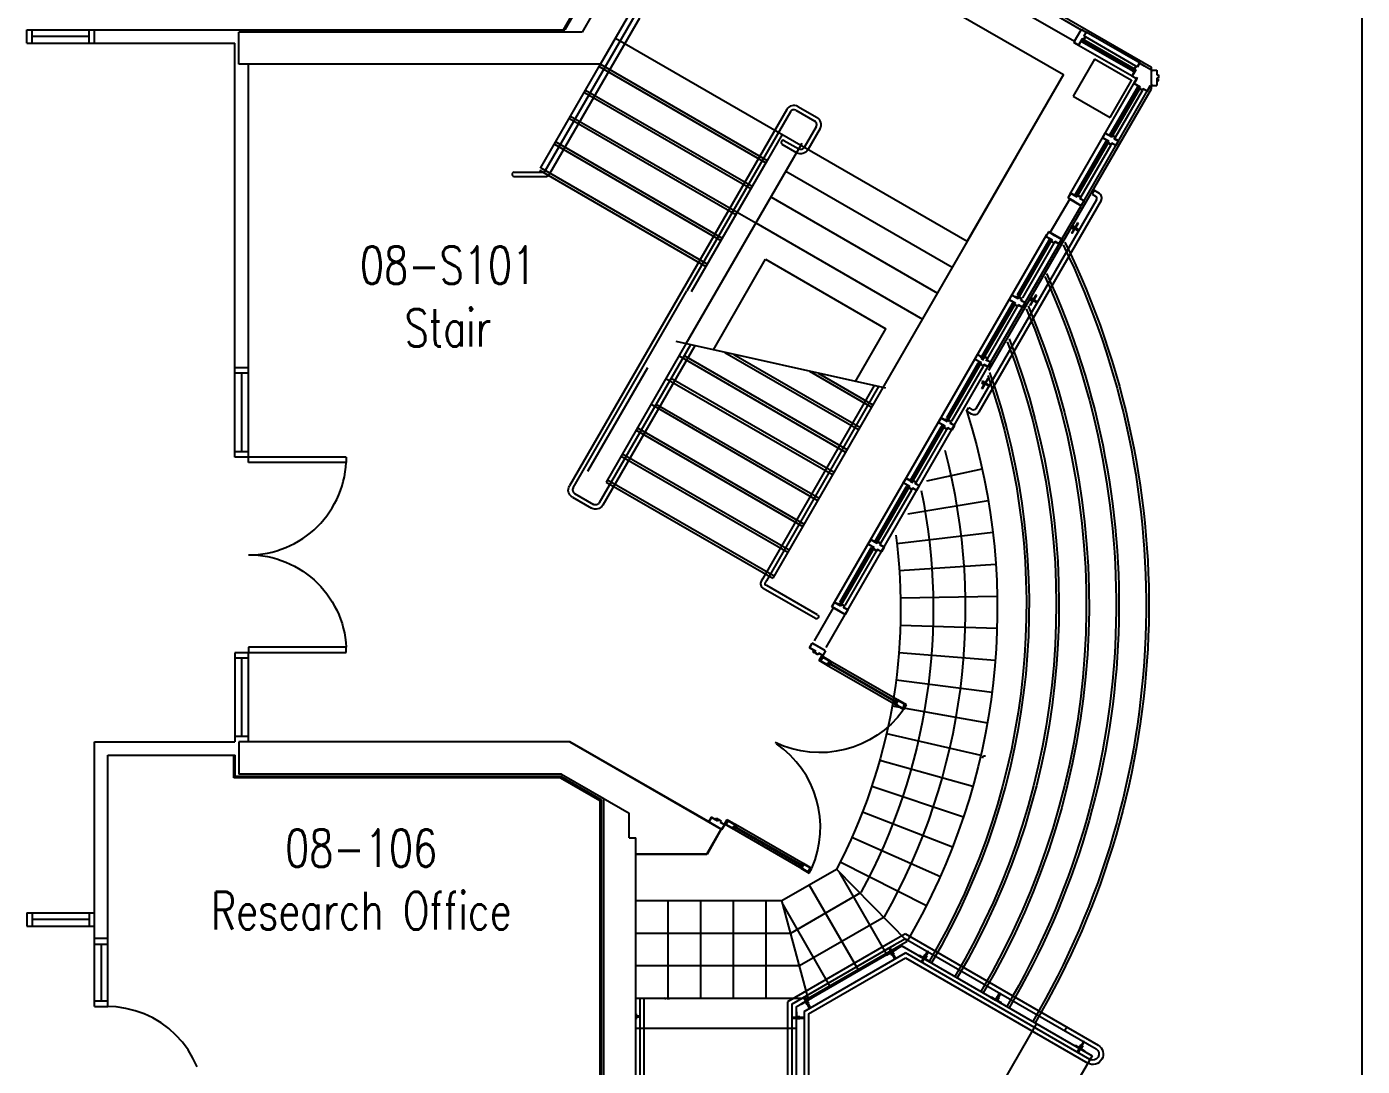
# Model space of a CAD drawing. Extents: x 11182 to 734459, y -1391328 to 152085.
# Drawn here: x 210753 to 223249, y -838111 to -828383 of the extents above; entities that cross this region are included whole.
import ezdxf
from ezdxf.enums import TextEntityAlignment as Align

# ---------------------------------------------------------------- set-up
doc = ezdxf.new("R2010")
doc.units = 0
doc.header["$LTSCALE"] = 500
doc.header["$MEASUREMENT"] = 0
doc.layers.add('0_Defpoints', color=106, linetype='CONTINUOUS', plot=False)
for name, color, linetype in [('0_room_data', 7, 'CONTINUOUS'), ('1_Wall_Exist', 251, 'CONTINUOUS'), ('3_Text', 7, 'CONTINUOUS')]:
    doc.layers.add(name, color=color, linetype=linetype)
doc.styles.add('1_200', font='simplex.shx', dxfattribs={"width": 0.75, "height": 460})

# ---------------------------------------------------------------- blocks, each defined once
blk = doc.blocks.new('room_data')
at = {"layer": '3_Text', "style": '1_200', "width": 0.75}
for tag, p in [('ROOMNUM', (0, 0)), ('ROOMUSE', (0, -575))]:
    blk.add_attdef(tag, text='', height=345, dxfattribs=at).set_placement(p, align=Align.MIDDLE_CENTER)

msp = doc.modelspace()

# ---------------------------------------------------------------- linework, layer by layer
at = {"layer": '0_Defpoints'}
msp.add_lwpolyline([(121708, -800495), (121708, -866198), (223249, -866198), (223249, -800495)], close=True, dxfattribs=at)
at = {"layer": '1_Wall_Exist'}
for p, q in [((216122, -828734), (217399, -826523)), ((217162, -826932), (220453, -828832)), ((216351, -827409), (215771, -828412)), ((216367, -827407), (215786, -828412)), ((216388, -827674), (215949, -828434)), ((220210, -828176), (220619, -828412)), ((220239, -828163), (221276, -828762)), ((215604, -829731), (216444, -828276)), ((215646, -829758), (216488, -828301)), ((220148, -828284), (220557, -828520)), ((210753, -828536), (210753, -828412)), ((210753, -828412), (215786, -828412)), ((210804, -828536), (210804, -828412)), ((211337, -828474), (210804, -828474)), ((211337, -828536), (211337, -828412)), ((211388, -828536), (211388, -828412)), ((215949, -828434), (212737, -828434)), ((212737, -828734), (212737, -828434)), ((220557, -828520), (220619, -828412)), ((220621, -828408), (220616, -828418)), ((220616, -828418), (220619, -828412)), ((220622, -828410), (220617, -828419)), ((220621, -828408), (220665, -828434)), ((220622, -828410), (220663, -828434)), ((220663, -828434), (220642, -828472)), ((220642, -828472), (220655, -828480)), ((220665, -828434), (220644, -828471)), ((220644, -828471), (220658, -828479)), ((221171, -828725), (220665, -828434)), ((210753, -828536), (212701, -828536)), ((212701, -832411), (212701, -828536)), ((216262, -828491), (219553, -830391)), ((220557, -828519), (220550, -828533)), ((220594, -828558), (220550, -828533)), ((220559, -828520), (220552, -828532)), ((220593, -828556), (220552, -828532)), ((220557, -828520), (220557, -828519)), ((220627, -828496), (220593, -828556)), ((220628, -828498), (220594, -828558)), ((221094, -828847), (220594, -828558)), ((220623, -828507), (220616, -828520)), ((220616, -828520), (220629, -828528)), ((220623, -828509), (220618, -828519)), ((220618, -828519), (220629, -828525)), ((220637, -828515), (220623, -828507)), ((220635, -828516), (220623, -828509)), ((220641, -828504), (220627, -828496)), ((220642, -828506), (220628, -828498)), ((220629, -828528), (220637, -828515)), ((220629, -828525), (220635, -828516)), ((221101, -828800), (220629, -828528)), ((221109, -828787), (220637, -828515)), ((220655, -828480), (220641, -828504)), ((220658, -828479), (220642, -828506)), ((221114, -828779), (220642, -828506)), ((221131, -828752), (220658, -828479)), ((220744, -828686), (220544, -829032)), ((221090, -828886), (220744, -828686)), ((221165, -828722), (221143, -828760)), ((221276, -828789), (221162, -828724)), ((221165, -828722), (221209, -828747)), ((216122, -828734), (212737, -828734)), ((212824, -828734), (212824, -831576)), ((215560, -829708), (216122, -828734)), ((216110, -828756), (217668, -829656)), ((216122, -828734), (217681, -829634)), ((220453, -828832), (219553, -830391)), ((221127, -828787), (221093, -828846)), ((221137, -828872), (221093, -828846)), ((221130, -828786), (221095, -828846)), ((221136, -828870), (221095, -828846)), ((221101, -828800), (221109, -828787)), ((221115, -828808), (221101, -828800)), ((221104, -828799), (221109, -828790)), ((221115, -828806), (221104, -828799)), ((221109, -828787), (221123, -828795)), ((221109, -828790), (221120, -828796)), ((221130, -828751), (221114, -828779)), ((221114, -828779), (221127, -828787)), ((221123, -828795), (221115, -828808)), ((221120, -828796), (221115, -828806)), ((221130, -828754), (221116, -828778)), ((221116, -828778), (221130, -828786)), ((221143, -828760), (221130, -828751)), ((221144, -828762), (221130, -828754)), ((221165, -828724), (221144, -828762)), ((221165, -828724), (221207, -828748)), ((221207, -828748), (221202, -828757)), ((221209, -828747), (221203, -828757)), ((221276, -828789), (221276, -828762)), ((221276, -828789), (221324, -828789)), ((221276, -828964), (221276, -828789)), ((221276, -828792), (221327, -828791)), ((221276, -828801), (221276, -828792)), ((221278, -828801), (221276, -828801)), ((221325, -828793), (221278, -828793)), ((221278, -828801), (221278, -828793)), ((221325, -828793), (221325, -828835)), ((221325, -828835), (221341, -828835)), ((221327, -828791), (221327, -828834)), ((221327, -828834), (221343, -828834)), ((221341, -828835), (221341, -828864)), ((221343, -828834), (221343, -828865)), ((219755, -831598), (221276, -828964)), ((220513, -829952), (221143, -828862)), ((220618, -830058), (221262, -828944)), ((220890, -829232), (221090, -828886)), ((220891, -829390), (221144, -828951)), ((220897, -829411), (221165, -828948)), ((220905, -829414), (221172, -828952)), ((221090, -828885), (221090, -828886)), ((221112, -828916), (221137, -828872)), ((221171, -828950), (221112, -828916)), ((221114, -828915), (221138, -828874)), ((221173, -828950), (221114, -828915)), ((221142, -828861), (221136, -828870)), ((221143, -828862), (221137, -828872)), ((221146, -828877), (221137, -828872)), ((221145, -828878), (221138, -828874)), ((221150, -828938), (221142, -828952)), ((221142, -828952), (221155, -828959)), ((221143, -828862), (221147, -828855)), ((221151, -828940), (221144, -828951)), ((221144, -828951), (221154, -828957)), ((221163, -828945), (221150, -828938)), ((221161, -828946), (221151, -828940)), ((221154, -828957), (221161, -828946)), ((221155, -828959), (221163, -828945)), ((221163, -828964), (221171, -828950)), ((221191, -828980), (221163, -828964)), ((221165, -828963), (221173, -828950)), ((221190, -828978), (221165, -828963)), ((221198, -828964), (221190, -828978)), ((221199, -828966), (221191, -828980)), ((221235, -828986), (221198, -828964)), ((221236, -828988), (221199, -828966)), ((221266, -828936), (221234, -828991)), ((221259, -828944), (221235, -828986)), ((221261, -828944), (221236, -828988)), ((221259, -828944), (221252, -828940)), ((221261, -828944), (221253, -828939)), ((221326, -828936), (221266, -828936)), ((221276, -828924), (221276, -828934)), ((221278, -828924), (221276, -828924)), ((221276, -828934), (221327, -828934)), ((221278, -828924), (221278, -828932)), ((221278, -828932), (221325, -828932)), ((221325, -828864), (221325, -828932)), ((221341, -828864), (221325, -828864)), ((221327, -828865), (221327, -828934)), ((221343, -828865), (221327, -828865)), ((221343, -828875), (221327, -828875)), ((221327, -828890), (221343, -828890)), ((221328, -828877), (221328, -828888)), ((221341, -828877), (221328, -828877)), ((221328, -828888), (221341, -828888)), ((221341, -828888), (221341, -828877)), ((221343, -828890), (221343, -828875)), ((215970, -828998), (217528, -829898)), ((215982, -828976), (217541, -829876)), ((220544, -829032), (220890, -829232)), ((220940, -829418), (221193, -828980)), ((215842, -829219), (217401, -830119)), ((217864, -829158), (216887, -830849)), ((217898, -829179), (216929, -830856)), ((217950, -829165), (218126, -829267)), ((217969, -829130), (218148, -829233)), ((215830, -829241), (217388, -830141)), ((218140, -829319), (218028, -829513)), ((218175, -829337), (218062, -829534)), ((215702, -829461), (217261, -830361)), ((217821, -829391), (217681, -829634)), ((217838, -829447), (217976, -829527)), ((220565, -829951), (220849, -829460)), ((220573, -829969), (220869, -829456)), ((220580, -829972), (220876, -829460)), ((220818, -829424), (220844, -829380)), ((220878, -829458), (220818, -829424)), ((220820, -829424), (220844, -829382)), ((220880, -829458), (220820, -829424)), ((220903, -829415), (220844, -829380)), ((220904, -829417), (220844, -829382)), ((220856, -829446), (220848, -829460)), ((220848, -829460), (220861, -829467)), ((220857, -829448), (220851, -829460)), ((220851, -829460), (220861, -829465)), ((220869, -829454), (220856, -829446)), ((220867, -829454), (220857, -829448)), ((220861, -829467), (220869, -829454)), ((220861, -829465), (220867, -829454)), ((220870, -829472), (220878, -829458)), ((220897, -829488), (220870, -829472)), ((220872, -829472), (220880, -829458)), ((220897, -829486), (220872, -829472)), ((220882, -829402), (220890, -829388)), ((220884, -829402), (220891, -829391)), ((220894, -829408), (220884, -829402)), ((220890, -829388), (220903, -829396)), ((220891, -829391), (220900, -829396)), ((220900, -829396), (220894, -829408)), ((220903, -829396), (220895, -829410)), ((220905, -829472), (220897, -829486)), ((220911, -829401), (220903, -829415)), ((220912, -829403), (220904, -829417)), ((220942, -829494), (220905, -829472)), ((220939, -829417), (220911, -829401)), ((220936, -829417), (220912, -829403)), ((220928, -829431), (220936, -829417)), ((220966, -829453), (220928, -829431)), ((220931, -829430), (220939, -829417)), ((220968, -829452), (220931, -829430)), ((220966, -829453), (220942, -829494)), ((220968, -829452), (220943, -829496)), ((215690, -829483), (217248, -830383)), ((217994, -829491), (216921, -831350)), ((220011, -829598), (217733, -833544)), ((217818, -829482), (217958, -829562)), ((218004, -829474), (217854, -829734)), ((220614, -829978), (220898, -829488)), ((220905, -829474), (220897, -829488)), ((220943, -829496), (220905, -829474)), ((215562, -829704), (217121, -830604)), ((217681, -829634), (216971, -830864)), ((215312, -829744), (215582, -829744)), ((215312, -829784), (215602, -829784)), ((215550, -829726), (217108, -830626)), ((217854, -829734), (219413, -830634)), ((220496, -829985), (220521, -829941)), ((220498, -829985), (220522, -829943)), ((220581, -829976), (220521, -829941)), ((220581, -829978), (220522, -829943)), ((220559, -829963), (220567, -829949)), ((220572, -829971), (220559, -829963)), ((220562, -829963), (220568, -829952)), ((220571, -829969), (220562, -829963)), ((220567, -829949), (220580, -829957)), ((220568, -829952), (220578, -829957)), ((220578, -829957), (220571, -829969)), ((220580, -829957), (220572, -829971)), ((220589, -829962), (220581, -829976)), ((220589, -829964), (220581, -829978)), ((220616, -829978), (220589, -829962)), ((220614, -829978), (220589, -829964)), ((220740, -829914), (220720, -829949)), ((220720, -829949), (220753, -829968)), ((220740, -829914), (220786, -829940)), ((217714, -829976), (219273, -830876)), ((220762, -830003), (219634, -831958)), ((220804, -830010), (219661, -831990)), ((220329, -830310), (220511, -829996)), ((220437, -830372), (220618, -830058)), ((220555, -830019), (220496, -829985)), ((220557, -830019), (220498, -829985)), ((220618, -830058), (220510, -829996)), ((220511, -829996), (220618, -830058)), ((220512, -829994), (220619, -830056)), ((220557, -830019), (220557, -830019)), ((220606, -829992), (220614, -829978)), ((220643, -830013), (220606, -829992)), ((220608, -829991), (220616, -829978)), ((220644, -830012), (220608, -829991)), ((220643, -830013), (220618, -830056)), ((220619, -830056), (220645, -830012)), ((217401, -830119), (217574, -830219)), ((217574, -830219), (219133, -831119)), ((220585, -830220), (220562, -830260)), ((220589, -830223), (220564, -830266)), ((220589, -830223), (220585, -830220)), ((218311, -833769), (220297, -830328)), ((220313, -830302), (220287, -830346)), ((220347, -830380), (220287, -830346)), ((220313, -830304), (220289, -830345)), ((220349, -830380), (220289, -830345)), ((220372, -830336), (220313, -830302)), ((220373, -830339), (220313, -830304)), ((220437, -830372), (220329, -830310)), ((220329, -830311), (220436, -830374)), ((220373, -830339), (220373, -830339)), ((220529, -830257), (220526, -830262)), ((220526, -830262), (220552, -830277)), ((220529, -830257), (220559, -830275)), ((220530, -830316), (220552, -830277)), ((220534, -830318), (220530, -830316)), ((220534, -830249), (220536, -830244)), ((220534, -830249), (220564, -830266)), ((220534, -830318), (220559, -830275)), ((220536, -830244), (220562, -830260)), ((220594, -830295), (220559, -830275)), ((220599, -830286), (220564, -830266)), ((219765, -831536), (220431, -830383)), ((220023, -830892), (220318, -830382)), ((220031, -830910), (220338, -830378)), ((220038, -830913), (220345, -830382)), ((220072, -830920), (220366, -830410)), ((220326, -830368), (220317, -830382)), ((220317, -830382), (220331, -830389)), ((220327, -830370), (220320, -830382)), ((220320, -830382), (220330, -830387)), ((220339, -830376), (220326, -830368)), ((220336, -830376), (220327, -830370)), ((220330, -830387), (220336, -830376)), ((220331, -830389), (220339, -830376)), ((220339, -830394), (220347, -830380)), ((220366, -830410), (220339, -830394)), ((220341, -830394), (220349, -830380)), ((220366, -830408), (220341, -830394)), ((220374, -830394), (220366, -830408)), ((220374, -830396), (220366, -830410)), ((220410, -830415), (220374, -830394)), ((220411, -830417), (220374, -830396)), ((220410, -830415), (220435, -830373)), ((220436, -830374), (220411, -830418)), ((217177, -831407), (217666, -830560)), ((217666, -830560), (218792, -831210)), ((216887, -830849), (215830, -832680)), ((215865, -832698), (216929, -830856)), ((219689, -831502), (219996, -830970)), ((219945, -830938), (219970, -830894)), ((220005, -830972), (219945, -830938)), ((219947, -830938), (219971, -830896)), ((220007, -830972), (219947, -830938)), ((220030, -830929), (219970, -830894)), ((220031, -830931), (219971, -830896)), ((219983, -830960), (219975, -830974)), ((219984, -830962), (219978, -830974)), ((219996, -830968), (219983, -830960)), ((219994, -830968), (219984, -830962)), ((219987, -830979), (219994, -830968)), ((219988, -830981), (219996, -830968)), ((219997, -830986), (220005, -830972)), ((219999, -830986), (220007, -830972)), ((220009, -830916), (220017, -830902)), ((220011, -830916), (220018, -830905)), ((220021, -830922), (220011, -830916)), ((220017, -830902), (220030, -830910)), ((220018, -830905), (220027, -830910)), ((220027, -830910), (220021, -830922)), ((220030, -830910), (220022, -830924)), ((220038, -830915), (220030, -830929)), ((220038, -830917), (220031, -830931)), ((220065, -830931), (220038, -830915)), ((220063, -830931), (220038, -830917)), ((220055, -830945), (220063, -830931)), ((220093, -830967), (220055, -830945)), ((220057, -830944), (220065, -830931)), ((220095, -830966), (220057, -830944)), ((220064, -830961), (220064, -830960)), ((220095, -830966), (220069, -831010)), ((220093, -830967), (220069, -831008)), ((220139, -830931), (220137, -830935)), ((220137, -830935), (220163, -830950)), ((220139, -830931), (220170, -830948)), ((220140, -830989), (220163, -830950)), ((220144, -830922), (220147, -830918)), ((220144, -830922), (220175, -830940)), ((220145, -830992), (220170, -830948)), ((220147, -830918), (220173, -830933)), ((220204, -830968), (220170, -830948)), ((220195, -830894), (220173, -830933)), ((220200, -830896), (220175, -830940)), ((220209, -830960), (220175, -830940)), ((220200, -830896), (220195, -830894)), ((219681, -831484), (219975, -830974)), ((219696, -831505), (220003, -830974)), ((219730, -831512), (220024, -831002)), ((219975, -830974), (219988, -830981)), ((219978, -830974), (219987, -830979)), ((220024, -831002), (219997, -830986)), ((220023, -831000), (219999, -830986)), ((220031, -830986), (220023, -831000)), ((220032, -830988), (220024, -831002)), ((220069, -831008), (220031, -830986)), ((220069, -831010), (220032, -830988)), ((220145, -830992), (220140, -830989)), ((218507, -831703), (218792, -831210)), ((218792, -831766), (216830, -831330)), ((216962, -831359), (216108, -832839)), ((217003, -831368), (216142, -832860)), ((216921, -831350), (216174, -832644)), ((216856, -831463), (218415, -832363)), ((216903, -831461), (218427, -832341)), ((217286, -831431), (218536, -832153)), ((217368, -831449), (218549, -832131)), ((219624, -831496), (219650, -831452)), ((219627, -831496), (219650, -831454)), ((219709, -831487), (219650, -831452)), ((219710, -831489), (219650, -831454)), ((219688, -831474), (219696, -831460)), ((219691, -831474), (219697, -831463)), ((219696, -831460), (219709, -831468)), ((219697, -831463), (219707, -831468)), ((219707, -831468), (219700, -831480)), ((219709, -831468), (219701, -831482)), ((219717, -831473), (219709, -831487)), ((219745, -831489), (219717, -831473)), ((212828, -831576), (212701, -831576)), ((212828, -832461), (212828, -831576)), ((216561, -831574), (216001, -832544)), ((219360, -832042), (219655, -831532)), ((219368, -832060), (219675, -831528)), ((219376, -832063), (219682, -831532)), ((219397, -832173), (219765, -831536)), ((219409, -832070), (219704, -831560)), ((219684, -831530), (219624, -831496)), ((219686, -831530), (219627, -831496)), ((219663, -831518), (219655, -831532)), ((219655, -831532), (219668, -831539)), ((219664, -831520), (219657, -831532)), ((219657, -831532), (219667, -831537)), ((219676, -831526), (219663, -831518)), ((219673, -831526), (219664, -831520)), ((219667, -831537), (219673, -831526)), ((219668, -831539), (219676, -831526)), ((219676, -831544), (219684, -831530)), ((219704, -831560), (219676, -831544)), ((219678, -831544), (219686, -831530)), ((219703, -831558), (219678, -831544)), ((219700, -831480), (219691, -831474)), ((219711, -831544), (219703, -831558)), ((219712, -831546), (219704, -831560)), ((219718, -831475), (219710, -831489)), ((219748, -831566), (219711, -831544)), ((219749, -831568), (219712, -831546)), ((219743, -831489), (219718, -831475)), ((219735, -831503), (219743, -831489)), ((219772, -831525), (219735, -831503)), ((219737, -831502), (219745, -831489)), ((219774, -831524), (219737, -831502)), ((219772, -831525), (219748, -831566)), ((219774, -831524), (219749, -831568)), ((212828, -831626), (212701, -831626)), ((212764, -832361), (212764, -831626)), ((216734, -831674), (218293, -832574)), ((216781, -831672), (218306, -832552)), ((218077, -831607), (218658, -831942)), ((218159, -831625), (218670, -831920)), ((219688, -831711), (219686, -831715)), ((219686, -831715), (219712, -831730)), ((219688, -831711), (219719, -831728)), ((219693, -831702), (219696, -831698)), ((219693, -831702), (219724, -831720)), ((219696, -831698), (219722, -831713)), ((219744, -831674), (219722, -831713)), ((219749, -831676), (219724, -831720)), ((219758, -831740), (219724, -831720)), ((219749, -831676), (219744, -831674)), ((218682, -831742), (217639, -833547)), ((218723, -831751), (217674, -833567)), ((219689, -831769), (219712, -831730)), ((219694, -831772), (219689, -831769)), ((219694, -831772), (219719, -831728)), ((219753, -831748), (219719, -831728)), ((216594, -831916), (218153, -832816)), ((216642, -831914), (218166, -832794)), ((219546, -831982), (219566, -831948)), ((219566, -831948), (219599, -831967)), ((219283, -832088), (219309, -832044)), ((219343, -832122), (219283, -832088)), ((219285, -832087), (219309, -832046)), ((219345, -832122), (219285, -832087)), ((219368, -832078), (219309, -832044)), ((219369, -832080), (219309, -832046)), ((219347, -832066), (219355, -832052)), ((219349, -832066), (219356, -832054)), ((219359, -832071), (219349, -832066)), ((219355, -832052), (219368, -832060)), ((219356, -832054), (219365, -832060)), ((219365, -832060), (219359, -832071)), ((219368, -832060), (219360, -832073)), ((219376, -832064), (219368, -832078)), ((219377, -832067), (219369, -832080)), ((219404, -832080), (219376, -832064)), ((219401, -832081), (219377, -832067)), ((219393, -832095), (219401, -832081)), ((219431, -832116), (219393, -832095)), ((219396, -832094), (219404, -832080)), ((219433, -832116), (219396, -832094)), ((219592, -832009), (219546, -831982)), ((216454, -832159), (218013, -833059)), ((216467, -832137), (218026, -833037)), ((218409, -833884), (219397, -832173)), ((219019, -832634), (219313, -832124)), ((219027, -832652), (219334, -832120)), ((219034, -832655), (219341, -832124)), ((219068, -832661), (219362, -832152)), ((219321, -832110), (219313, -832124)), ((219313, -832124), (219326, -832131)), ((219322, -832112), (219316, -832123)), ((219316, -832123), (219326, -832129)), ((219334, -832117), (219321, -832110)), ((219332, -832118), (219322, -832112)), ((219326, -832131), (219334, -832117)), ((219326, -832129), (219332, -832118)), ((219335, -832136), (219343, -832122)), ((219362, -832152), (219335, -832136)), ((219337, -832135), (219345, -832122)), ((219362, -832150), (219337, -832135)), ((219370, -832136), (219362, -832150)), ((219370, -832138), (219362, -832152)), ((219407, -832158), (219370, -832136)), ((219408, -832160), (219370, -832138)), ((219431, -832116), (219407, -832158)), ((219433, -832116), (219408, -832160)), ((212828, -832361), (212701, -832361)), ((213742, -832411), (212701, -832411)), ((213742, -832461), (212828, -832461)), ((213739, -832506), (213742, -832461)), ((213742, -832411), (213742, -832461)), ((216314, -832401), (217873, -833301)), ((216327, -832379), (217886, -833279)), ((213715, -832638), (213725, -832594)), ((213725, -832594), (213733, -832550)), ((213733, -832550), (213739, -832506)), ((219175, -832634), (219693, -832521)), ((213689, -832724), (213703, -832681)), ((213703, -832681), (213715, -832638)), ((216174, -832644), (217733, -833544)), ((216187, -832622), (217746, -833522)), ((218690, -833198), (218985, -832687)), ((218698, -833215), (219005, -832684)), ((218706, -833219), (219012, -832688)), ((218739, -833225), (219034, -832716)), ((218954, -832652), (218980, -832608)), ((219014, -832686), (218954, -832652)), ((218957, -832651), (218980, -832610)), ((219016, -832685), (218957, -832651)), ((219039, -832642), (218980, -832608)), ((219040, -832644), (218980, -832610)), ((218993, -832674), (218985, -832687)), ((218985, -832687), (218998, -832695)), ((218994, -832676), (218987, -832687)), ((218987, -832687), (218997, -832693)), ((219006, -832681), (218993, -832674)), ((219003, -832681), (218994, -832676)), ((218997, -832693), (219003, -832681)), ((218998, -832695), (219006, -832681)), ((219006, -832700), (219014, -832686)), ((219034, -832716), (219006, -832700)), ((219008, -832699), (219016, -832685)), ((219033, -832713), (219008, -832699)), ((219018, -832630), (219026, -832616)), ((219021, -832629), (219027, -832618)), ((219030, -832635), (219021, -832629)), ((219026, -832616), (219039, -832623)), ((219027, -832618), (219037, -832624)), ((219037, -832624), (219030, -832635)), ((219039, -832623), (219031, -832637)), ((219041, -832700), (219033, -832713)), ((219042, -832702), (219034, -832716)), ((219047, -832628), (219039, -832642)), ((219048, -832630), (219040, -832644)), ((219078, -832721), (219041, -832700)), ((219079, -832723), (219042, -832702)), ((219075, -832644), (219047, -832628)), ((219073, -832645), (219048, -832630)), ((219065, -832658), (219073, -832645)), ((219102, -832680), (219065, -832658)), ((219067, -832658), (219075, -832644)), ((219104, -832679), (219067, -832658)), ((219102, -832680), (219078, -832721)), ((219104, -832679), (219079, -832723)), ((213611, -832885), (213634, -832846)), ((213634, -832846), (213654, -832806)), ((213654, -832806), (213672, -832765)), ((213672, -832765), (213689, -832724)), ((215858, -832784), (216037, -832888)), ((215879, -832751), (216056, -832853)), ((218997, -832942), (219749, -832816)), ((213534, -832994), (213561, -832959)), ((213561, -832959), (213587, -832922)), ((213587, -832922), (213611, -832885)), ((213407, -833120), (213441, -833091)), ((213441, -833091), (213473, -833060)), ((213473, -833060), (213504, -833028)), ((213504, -833028), (213534, -832994)), ((213218, -833239), (213258, -833219)), ((213258, -833219), (213297, -833197)), ((213297, -833197), (213335, -833173)), ((213335, -833173), (213372, -833148)), ((213372, -833148), (213407, -833120)), ((218625, -833226), (218650, -833182)), ((218627, -833225), (218651, -833184)), ((218710, -833216), (218650, -833182)), ((218710, -833218), (218651, -833184)), ((218688, -833204), (218696, -833190)), ((218691, -833203), (218697, -833192)), ((218700, -833209), (218691, -833203)), ((218696, -833190), (218709, -833197)), ((218697, -833192), (218707, -833198)), ((218707, -833198), (218700, -833209)), ((218709, -833197), (218701, -833211)), ((218717, -833202), (218710, -833216)), ((218718, -833204), (218710, -833218)), ((218745, -833218), (218717, -833202)), ((218743, -833219), (218718, -833204)), ((218735, -833232), (218743, -833219)), ((218737, -833232), (218745, -833218)), ((218893, -833219), (219792, -833113)), ((212828, -833324), (212873, -833325)), ((212828, -833326), (212873, -833325)), ((212873, -833325), (212917, -833322)), ((212873, -833325), (212917, -833328)), ((212917, -833322), (212962, -833316)), ((212917, -833328), (212962, -833333)), ((212962, -833316), (213006, -833309)), ((212962, -833333), (213006, -833341)), ((213006, -833309), (213050, -833299)), ((213006, -833341), (213050, -833351)), ((213050, -833299), (213093, -833287)), ((213093, -833287), (213135, -833273)), ((213135, -833273), (213177, -833257)), ((213177, -833257), (213218, -833239)), ((218360, -833772), (218655, -833261)), ((218368, -833789), (218675, -833258)), ((218376, -833793), (218682, -833262)), ((218409, -833799), (218704, -833290)), ((218684, -833260), (218625, -833226)), ((218686, -833259), (218627, -833225)), ((218663, -833248), (218655, -833261)), ((218655, -833261), (218668, -833269)), ((218664, -833250), (218657, -833261)), ((218657, -833261), (218667, -833267)), ((218676, -833255), (218663, -833248)), ((218674, -833255), (218664, -833250)), ((218667, -833267), (218674, -833255)), ((218668, -833269), (218676, -833255)), ((218676, -833274), (218684, -833260)), ((218704, -833290), (218676, -833274)), ((218678, -833273), (218686, -833259)), ((218703, -833287), (218678, -833273)), ((218711, -833274), (218703, -833287)), ((218712, -833276), (218704, -833290)), ((218748, -833295), (218711, -833274)), ((218749, -833297), (218712, -833276)), ((218772, -833254), (218735, -833232)), ((218774, -833253), (218737, -833232)), ((218772, -833254), (218748, -833295)), ((218774, -833253), (218749, -833297)), ((213050, -833351), (213093, -833363)), ((213093, -833363), (213135, -833377)), ((213135, -833377), (213177, -833393)), ((213177, -833393), (213218, -833411)), ((213218, -833411), (213258, -833431)), ((213258, -833431), (213297, -833453)), ((213297, -833453), (213335, -833477)), ((218917, -833473), (219820, -833412)), ((213335, -833477), (213372, -833502)), ((213372, -833502), (213407, -833530)), ((213407, -833530), (213441, -833559)), ((213441, -833559), (213473, -833590)), ((213473, -833590), (213504, -833622)), ((217639, -833547), (217625, -833571)), ((217674, -833567), (217667, -833578)), ((213504, -833622), (213534, -833656)), ((213534, -833656), (213561, -833691)), ((213561, -833691), (213587, -833727)), ((218132, -833922), (217644, -833640)), ((218152, -833888), (217676, -833613)), ((218928, -833729), (219833, -833711)), ((213587, -833727), (213611, -833765)), ((213611, -833765), (213634, -833804)), ((213634, -833804), (213654, -833844)), ((213654, -833844), (213672, -833885)), ((218124, -834129), (218302, -833822)), ((218285, -833813), (218311, -833769)), ((218345, -833847), (218285, -833813)), ((218288, -833812), (218311, -833771)), ((218347, -833847), (218288, -833812)), ((218302, -833822), (218409, -833884)), ((218370, -833803), (218311, -833769)), ((218371, -833806), (218311, -833771)), ((218347, -833847), (218347, -833847)), ((218372, -833861), (218347, -833847)), ((218349, -833791), (218357, -833777)), ((218362, -833799), (218349, -833791)), ((218352, -833791), (218358, -833780)), ((218361, -833796), (218352, -833791)), ((218357, -833777), (218370, -833785)), ((218358, -833780), (218368, -833785)), ((218368, -833785), (218361, -833796)), ((218370, -833785), (218362, -833799)), ((218378, -833790), (218370, -833803)), ((218379, -833792), (218371, -833806)), ((218406, -833806), (218378, -833790)), ((218404, -833806), (218379, -833792)), ((218396, -833820), (218404, -833806)), ((218433, -833841), (218396, -833820)), ((218398, -833819), (218406, -833806)), ((218435, -833841), (218398, -833819)), ((218433, -833841), (218409, -833883)), ((218435, -833841), (218410, -833885)), ((213672, -833885), (213689, -833926)), ((213689, -833926), (213703, -833969)), ((213703, -833969), (213715, -834012)), ((218232, -834191), (218409, -833884)), ((218373, -833863), (218345, -833847)), ((218372, -833861), (218372, -833861)), ((218409, -833883), (218372, -833861)), ((218373, -833863), (218373, -833863)), ((218410, -833885), (218373, -833863)), ((213715, -834012), (213725, -834055)), ((213725, -834055), (213733, -834100)), ((218927, -833984), (219831, -834011)), ((212828, -834189), (212828, -834239)), ((213742, -834189), (212828, -834189)), ((213733, -834100), (213739, -834144)), ((213739, -834144), (213742, -834189)), ((213742, -834239), (213742, -834189)), ((218077, -834196), (218102, -834152)), ((218136, -834230), (218077, -834196)), ((218079, -834196), (218103, -834154)), ((218139, -834230), (218079, -834196)), ((218116, -834160), (218102, -834152)), ((218115, -834161), (218103, -834154)), ((218115, -834218), (218107, -834232)), ((218217, -834217), (218109, -834155)), ((218116, -834220), (218110, -834232)), ((218115, -834159), (218222, -834221)), ((218115, -834159), (218222, -834221)), ((218115, -834160), (218116, -834160)), ((218128, -834225), (218115, -834218)), ((218126, -834226), (218116, -834220)), ((218217, -834218), (218216, -834220)), ((218224, -834225), (218216, -834220)), ((218217, -834218), (218222, -834221)), ((218227, -834224), (218217, -834218)), ((212701, -834241), (212701, -835076)), ((212828, -834241), (212701, -834241)), ((212828, -834291), (212701, -834291)), ((212764, -835026), (212764, -834291)), ((212828, -834239), (213742, -834239)), ((212828, -835076), (212828, -834241)), ((218107, -834232), (218120, -834239)), ((218110, -834232), (218119, -834237)), ((218119, -834237), (218126, -834226)), ((218120, -834239), (218128, -834225)), ((218128, -834244), (218136, -834230)), ((218156, -834260), (218128, -834244)), ((218131, -834244), (218139, -834230)), ((218155, -834258), (218131, -834244)), ((218163, -834244), (218155, -834258)), ((218164, -834246), (218156, -834260)), ((218201, -834266), (218163, -834244)), ((218201, -834268), (218164, -834246)), ((218166, -834315), (218191, -834271)), ((218245, -834360), (218166, -834315)), ((218168, -834316), (218195, -834279)), ((218179, -834317), (218182, -834312)), ((218234, -834348), (218179, -834317)), ((218182, -834312), (218184, -834314)), ((218184, -834314), (218189, -834305)), ((218187, -834304), (218189, -834299)), ((218189, -834305), (218187, -834304)), ((218189, -834299), (218192, -834301)), ((218191, -834271), (218270, -834317)), ((218192, -834301), (218201, -834285)), ((218198, -834284), (218200, -834282)), ((218201, -834285), (218198, -834284)), ((218200, -834282), (218254, -834313)), ((218227, -834224), (218201, -834268)), ((218224, -834225), (218201, -834266)), ((218235, -834346), (218234, -834348)), ((218246, -834349), (218241, -834347)), ((218261, -834323), (218246, -834349)), ((218266, -834323), (218249, -834354)), ((218256, -834320), (218261, -834323)), ((218260, -834314), (218259, -834316)), ((218259, -834316), (218263, -834318)), ((218269, -834319), (218260, -834314)), ((218262, -834315), (218261, -834317)), ((218261, -834317), (218270, -834322)), ((218264, -834337), (218261, -834343)), ((218261, -834343), (218886, -834704)), ((218267, -834318), (218262, -834315)), ((218263, -834318), (218266, -834323)), ((218282, -834347), (218264, -834337)), ((218269, -834319), (218267, -834318)), ((218270, -834317), (218269, -834319)), ((218900, -834683), (218269, -834319)), ((218270, -834337), (218269, -834339)), ((218270, -834322), (218271, -834320)), ((218272, -834335), (218270, -834337)), ((218270, -834337), (218272, -834338)), ((218274, -834336), (218272, -834335)), ((218272, -834338), (218274, -834336)), ((218276, -834337), (218274, -834340)), ((218274, -834340), (218277, -834341)), ((218277, -834341), (218284, -834328)), ((218279, -834336), (218277, -834335)), ((218284, -834328), (218279, -834336)), ((218282, -834347), (218872, -834687)), ((218913, -834240), (219815, -834311)), ((218240, -834349), (218237, -834353)), ((218237, -834353), (218889, -834729)), ((218244, -834351), (218240, -834349)), ((218241, -834352), (218242, -834350)), ((218245, -834355), (218241, -834352)), ((218242, -834350), (218244, -834351)), ((218244, -834351), (218243, -834354)), ((218243, -834354), (218263, -834365)), ((218249, -834354), (218244, -834351)), ((218247, -834356), (218245, -834355)), ((218247, -834356), (218245, -834360)), ((218246, -834358), (218247, -834356)), ((218263, -834350), (218261, -834352)), ((218269, -834354), (218261, -834367)), ((218263, -834350), (218264, -834348)), ((218265, -834351), (218263, -834350)), ((218263, -834365), (218267, -834358)), ((218267, -834358), (218264, -834357)), ((218266, -834355), (218267, -834353)), ((218267, -834353), (218269, -834354)), ((218887, -834495), (219785, -834609)), ((218872, -834702), (218865, -834715)), ((218866, -834713), (218870, -834707)), ((218886, -834725), (218866, -834713)), ((218870, -834707), (218872, -834708)), ((218872, -834687), (218890, -834697)), ((218874, -834703), (218872, -834702)), ((218873, -834706), (218874, -834703)), ((218877, -834705), (218879, -834706)), ((218877, -834708), (218879, -834706)), ((218879, -834706), (218880, -834704)), ((218880, -834689), (218887, -834676)), ((218882, -834690), (218880, -834689)), ((218887, -834676), (218882, -834685)), ((218882, -834685), (218885, -834686)), ((218883, -834688), (218882, -834690)), ((218900, -834689), (218883, -834720)), ((218883, -834720), (218887, -834722)), ((218884, -834692), (218886, -834689)), ((218886, -834693), (218884, -834692)), ((218888, -834691), (218885, -834695)), ((218886, -834689), (218888, -834691)), ((218890, -834697), (218886, -834704)), ((218887, -834676), (218903, -834685)), ((218903, -834694), (218888, -834720)), ((218888, -834720), (218892, -834723)), ((218899, -834686), (218900, -834683)), ((218910, -834692), (218899, -834686)), ((218906, -834689), (218900, -834689)), ((218904, -834683), (218903, -834685)), ((218903, -834685), (218911, -834690)), ((218903, -834685), (218905, -834686)), ((218908, -834696), (218903, -834694)), ((218983, -834728), (218904, -834683)), ((218905, -834686), (218909, -834689)), ((218909, -834689), (218908, -834691)), ((218911, -834690), (218910, -834692)), ((218969, -834726), (218915, -834695)), ((218850, -834738), (219741, -834896)), ((218881, -834722), (218879, -834726)), ((218879, -834726), (218958, -834772)), ((218880, -834724), (218881, -834722)), ((218881, -834722), (218883, -834723)), ((218883, -834723), (218888, -834726)), ((218887, -834722), (218886, -834725)), ((218887, -834722), (218891, -834725)), ((218888, -834726), (218889, -834724)), ((218891, -834725), (218889, -834729)), ((218896, -834727), (218894, -834730)), ((218894, -834730), (218949, -834761)), ((218949, -834761), (218952, -834757)), ((218950, -834756), (218955, -834747)), ((218952, -834757), (218950, -834756)), ((218955, -834747), (218957, -834748)), ((218956, -834771), (218974, -834729)), ((218957, -834743), (218966, -834727)), ((218959, -834744), (218957, -834743)), ((218957, -834748), (218959, -834744)), ((218958, -834772), (218983, -834728)), ((218966, -834727), (218968, -834728)), ((218968, -834728), (218969, -834726)), ((211388, -835076), (212701, -835076)), ((211388, -837551), (211388, -835076)), ((212828, -835026), (212701, -835026)), ((215835, -835076), (212737, -835076)), ((212737, -835076), (212737, -835376)), ((217146, -835831), (215835, -835076)), ((215835, -835076), (216446, -835428)), ((218797, -834998), (219679, -835200)), ((211511, -835199), (212704, -835199)), ((211511, -837551), (211511, -835199)), ((212691, -835411), (212691, -835199)), ((212704, -835398), (212704, -835199)), ((218734, -835247), (219606, -835491)), ((215746, -835411), (212691, -835411)), ((215750, -835398), (212704, -835398)), ((215755, -835376), (212737, -835376)), ((216116, -835624), (215746, -835411)), ((215746, -835411), (216116, -835624)), ((216129, -835617), (215750, -835398)), ((215750, -835398), (216129, -835617)), ((215755, -835376), (216388, -835741)), ((215755, -835376), (216151, -835604)), ((216446, -835428), (217250, -835892)), ((218659, -835491), (219517, -835777)), ((216116, -835624), (216116, -838516)), ((216129, -835617), (216129, -838516)), ((216151, -844098), (216151, -835604)), ((216388, -835974), (216388, -835741)), ((217158, -835779), (217133, -835823)), ((217147, -835831), (217133, -835823)), ((217159, -835782), (217135, -835823)), ((217147, -835830), (217135, -835823)), ((217145, -835830), (217253, -835893)), ((217146, -835831), (217253, -835893)), ((217146, -835831), (217147, -835831)), ((217218, -835814), (217158, -835779)), ((217219, -835816), (217159, -835782)), ((217197, -835802), (217204, -835788)), ((217210, -835809), (217197, -835802)), ((217199, -835801), (217206, -835790)), ((217209, -835807), (217199, -835801)), ((217204, -835788), (217218, -835795)), ((217206, -835790), (217215, -835796)), ((217215, -835796), (217209, -835807)), ((217218, -835795), (217210, -835809)), ((217226, -835800), (217218, -835814)), ((217226, -835802), (217219, -835816)), ((217253, -835816), (217226, -835800)), ((217251, -835817), (217226, -835802)), ((217243, -835830), (217251, -835817)), ((217281, -835852), (217243, -835830)), ((217245, -835830), (217253, -835816)), ((217283, -835851), (217245, -835830)), ((217282, -835846), (217307, -835802)), ((217361, -835891), (217282, -835846)), ((217284, -835847), (217311, -835810)), ((217295, -835848), (217298, -835843)), ((217298, -835843), (217300, -835845)), ((217300, -835845), (217305, -835836)), ((217303, -835835), (217305, -835830)), ((217305, -835836), (217303, -835835)), ((217305, -835830), (217308, -835831)), ((217307, -835802), (217386, -835847)), ((217308, -835831), (217317, -835816)), ((217314, -835815), (217316, -835813)), ((217317, -835816), (217314, -835815)), ((217316, -835813), (217370, -835844)), ((217376, -835845), (217375, -835847)), ((217385, -835850), (217376, -835845)), ((217378, -835846), (217377, -835848)), ((217383, -835848), (217378, -835846)), ((218572, -835731), (219416, -836059)), ((217115, -836126), (217250, -835892)), ((217250, -835892), (217120, -836126)), ((217247, -835891), (217247, -835898)), ((217248, -835890), (217253, -835893)), ((217257, -835895), (217248, -835890)), ((217257, -835893), (217249, -835888)), ((217257, -835895), (217283, -835851)), ((217257, -835893), (217281, -835852)), ((217350, -835879), (217295, -835848)), ((217351, -835877), (217350, -835879)), ((217356, -835880), (217353, -835884)), ((217353, -835884), (218005, -836260)), ((217360, -835882), (217356, -835880)), ((217362, -835880), (217357, -835878)), ((217357, -835883), (217358, -835881)), ((217361, -835886), (217357, -835883)), ((217360, -835882), (217359, -835884)), ((217359, -835884), (217379, -835896)), ((217365, -835885), (217360, -835882)), ((217363, -835887), (217361, -835886)), ((217363, -835887), (217361, -835891)), ((217377, -835854), (217362, -835880)), ((217362, -835889), (217363, -835887)), ((217382, -835854), (217365, -835885)), ((217372, -835851), (217377, -835854)), ((217375, -835847), (217379, -835849)), ((217377, -835848), (217379, -835849)), ((217380, -835867), (217377, -835874)), ((217377, -835874), (218002, -836235)), ((217377, -835883), (217379, -835881)), ((217385, -835885), (217377, -835898)), ((217379, -835849), (217382, -835854)), ((217379, -835849), (217386, -835853)), ((217379, -835881), (217380, -835879)), ((217381, -835882), (217379, -835881)), ((217379, -835896), (217383, -835889)), ((217398, -835878), (217380, -835867)), ((217383, -835889), (217380, -835888)), ((217382, -835886), (217383, -835884)), ((217385, -835850), (217383, -835848)), ((217383, -835884), (217385, -835885)), ((217386, -835847), (217385, -835850)), ((218016, -836214), (217385, -835850)), ((217386, -835868), (217385, -835870)), ((217386, -835853), (217387, -835851)), ((217388, -835866), (217386, -835868)), ((217386, -835868), (217388, -835869)), ((217390, -835867), (217388, -835866)), ((217388, -835869), (217390, -835867)), ((217392, -835868), (217390, -835870)), ((217390, -835870), (217393, -835872)), ((217393, -835872), (217400, -835859)), ((217395, -835867), (217393, -835866)), ((217400, -835859), (217395, -835867)), ((217398, -835878), (217988, -836218)), ((218474, -835967), (219301, -836335)), ((216388, -835974), (216451, -835974)), ((216451, -845006), (216451, -835974)), ((217120, -836126), (216451, -836126)), ((216451, -836126), (217115, -836126)), ((217988, -836218), (218006, -836228)), ((217996, -836220), (218003, -836207)), ((217998, -836221), (217996, -836220)), ((218003, -836207), (217998, -836216)), ((217998, -836216), (218001, -836217)), ((217999, -836219), (217998, -836221)), ((218016, -836220), (217999, -836251)), ((218000, -836223), (218002, -836220)), ((218002, -836220), (218004, -836222)), ((218003, -836207), (218019, -836216)), ((218015, -836217), (218016, -836214)), ((218026, -836223), (218015, -836217)), ((218022, -836220), (218016, -836220)), ((218020, -836213), (218019, -836216)), ((218019, -836216), (218027, -836221)), ((218019, -836216), (218021, -836217)), ((218099, -836259), (218020, -836213)), ((218021, -836217), (218025, -836219)), ((218025, -836219), (218024, -836222)), ((218027, -836221), (218026, -836223)), ((218365, -836197), (219172, -836606)), ((217819, -836560), (218329, -836265)), ((217988, -836233), (217981, -836246)), ((217982, -836244), (217986, -836237)), ((218002, -836255), (217982, -836244)), ((217986, -836237), (217988, -836239)), ((217990, -836234), (217988, -836233)), ((217989, -836237), (217990, -836234)), ((217995, -836237), (217993, -836236)), ((217995, -836237), (217993, -836239)), ((217995, -836237), (217996, -836235)), ((217997, -836253), (217995, -836257)), ((217995, -836257), (218074, -836303)), ((217996, -836255), (217997, -836253)), ((217997, -836253), (217999, -836254)), ((217999, -836251), (218003, -836253)), ((217999, -836254), (218004, -836257)), ((218002, -836224), (218000, -836223)), ((218004, -836222), (218001, -836226)), ((218006, -836228), (218002, -836235)), ((218003, -836253), (218002, -836255)), ((218003, -836253), (218007, -836256)), ((218005, -836255), (218003, -836253)), ((218019, -836225), (218004, -836251)), ((218004, -836251), (218008, -836254)), ((218004, -836257), (218005, -836255)), ((218007, -836256), (218005, -836260)), ((218012, -836258), (218010, -836261)), ((218010, -836261), (218065, -836292)), ((218024, -836227), (218019, -836225)), ((218085, -836257), (218031, -836225)), ((218065, -836292), (218068, -836288)), ((218066, -836287), (218071, -836278)), ((218068, -836288), (218066, -836287)), ((218071, -836278), (218073, -836279)), ((218072, -836302), (218090, -836260)), ((218073, -836273), (218082, -836258)), ((218075, -836275), (218073, -836273)), ((218073, -836279), (218075, -836275)), ((218074, -836303), (218099, -836259)), ((218082, -836258), (218084, -836259)), ((218084, -836259), (218085, -836257)), ((218329, -836265), (218989, -836940)), ((218795, -837052), (218358, -836295)), ((218531, -837205), (218074, -836413)), ((216451, -836560), (217819, -836560)), ((216755, -837474), (216755, -836560)), ((217060, -837474), (217060, -836560)), ((217365, -837474), (217365, -836560)), ((217670, -837474), (217670, -836560)), ((218064, -837474), (217819, -836560)), ((217901, -836865), (218557, -836486)), ((210753, -836676), (210753, -836799)), ((210753, -836676), (211388, -836676)), ((210804, -836676), (210804, -836799)), ((211337, -836676), (211337, -836799)), ((218267, -837357), (217829, -836598)), ((217982, -837169), (218775, -836712)), ((210753, -836799), (211388, -836799)), ((211337, -836737), (210804, -836737)), ((211515, -836916), (211388, -836916)), ((211388, -836967), (211511, -836967)), ((211450, -836967), (211450, -837500)), ((216451, -836865), (217901, -836865)), ((218853, -836941), (217871, -837507)), ((218064, -837474), (218989, -836940)), ((218975, -836871), (218750, -837000)), ((218975, -836917), (218770, -837035)), ((218975, -836871), (220779, -837913)), ((218975, -836917), (220759, -837947)), ((217911, -837530), (218873, -836975)), ((217951, -837554), (218940, -836983)), ((218026, -837597), (218975, -837050)), ((218066, -837620), (218975, -837096)), ((218795, -837067), (218838, -837042)), ((218795, -837067), (218797, -837071)), ((218797, -837071), (218836, -837049)), ((218818, -837007), (218838, -837042)), ((218827, -837002), (218847, -837037)), ((218851, -837075), (218836, -837049)), ((218856, -837072), (218838, -837042)), ((218890, -837012), (218847, -837037)), ((218864, -837067), (218847, -837037)), ((218856, -837072), (218851, -837075)), ((218893, -837016), (218854, -837039)), ((218869, -837065), (218854, -837039)), ((218876, -837107), (218856, -837072)), ((218864, -837067), (218869, -837065)), ((218884, -837102), (218864, -837067)), ((218890, -837012), (218893, -837016)), ((218940, -836983), (220720, -838012)), ((220700, -838046), (218975, -837050)), ((218975, -837096), (220680, -838081)), ((219099, -837076), (219102, -837071)), ((219099, -837076), (219143, -837101)), ((219102, -837071), (219141, -837094)), ((219156, -837068), (219141, -837094)), ((219160, -837070), (219143, -837101)), ((219169, -837075), (219151, -837106)), ((219160, -837070), (219156, -837068)), ((219173, -837078), (219158, -837104)), ((219180, -837036), (219160, -837070)), ((219169, -837075), (219189, -837041)), ((219169, -837075), (219173, -837078)), ((219189, -837041), (219180, -837036)), ((216451, -837169), (217982, -837169)), ((219123, -837135), (219143, -837101)), ((219131, -837140), (219151, -837106)), ((219195, -837131), (219151, -837106)), ((219197, -837126), (219158, -837104)), ((219195, -837131), (219197, -837126)), ((218020, -837467), (218040, -837501)), ((218029, -837462), (218049, -837496)), ((219774, -837466), (219777, -837462)), ((219774, -837466), (219818, -837491)), ((219777, -837462), (219816, -837485)), ((219831, -837459), (219816, -837485)), ((219835, -837461), (219818, -837491)), ((219844, -837466), (219826, -837496)), ((219835, -837461), (219831, -837459)), ((219848, -837469), (219833, -837495)), ((219835, -837461), (219855, -837427)), ((219864, -837431), (219844, -837466)), ((219844, -837466), (219848, -837469)), ((219855, -837427), (219864, -837431)), ((211388, -837500), (211511, -837500)), ((211388, -837551), (211511, -837551)), ((211591, -837556), (211502, -837551)), ((211680, -837569), (211591, -837556)), ((211767, -837591), (211680, -837569)), ((211852, -837621), (211767, -837591)), ((216451, -837474), (218064, -837474)), ((216491, -844966), (216491, -837474)), ((216531, -844926), (216531, -837474)), ((216731, -837484), (216718, -837471)), ((216745, -837478), (216766, -837478)), ((217871, -837507), (217871, -843502)), ((217911, -837530), (217911, -843476)), ((217951, -837554), (217951, -843506)), ((217997, -837526), (218040, -837501)), ((217997, -837526), (218000, -837531)), ((218000, -837531), (218039, -837508)), ((218054, -837534), (218039, -837508)), ((218058, -837532), (218040, -837501)), ((218092, -837471), (218049, -837496)), ((218067, -837527), (218049, -837496)), ((218058, -837532), (218054, -837534)), ((218095, -837476), (218056, -837498)), ((218071, -837524), (218056, -837498)), ((218078, -837567), (218058, -837532)), ((218067, -837527), (218071, -837524)), ((218087, -837562), (218067, -837527)), ((218092, -837471), (218095, -837476)), ((219870, -837522), (219826, -837496)), ((219872, -837517), (219833, -837495)), ((219870, -837522), (219872, -837517)), ((211933, -837659), (211852, -837621)), ((212010, -837705), (211933, -837659)), ((212082, -837758), (212010, -837705)), ((216456, -837621), (216451, -837621)), ((216456, -837671), (216451, -837671)), ((216456, -837621), (216456, -837671)), ((216491, -837641), (216456, -837641)), ((216491, -837651), (216456, -837651)), ((217911, -837652), (218026, -837652)), ((217911, -837662), (218026, -837662)), ((217951, -837602), (217956, -837602)), ((217951, -837712), (217956, -837712)), ((217956, -837602), (217956, -837647)), ((217986, -837647), (217956, -837647)), ((217986, -837667), (217956, -837667)), ((217956, -837712), (217956, -837667)), ((217986, -837652), (217986, -837647)), ((217986, -837662), (217986, -837667)), ((218026, -837597), (218026, -843505)), ((218066, -837620), (218066, -843510)), ((220201, -837711), (219451, -839010)), ((212148, -837819), (212082, -837758)), ((212209, -837885), (212148, -837819)), ((216451, -837754), (217951, -837754)), ((212262, -837957), (212209, -837885)), ((212308, -838034), (212262, -837957)), ((220559, -837918), (220561, -837914)), ((220559, -837918), (220602, -837943)), ((220561, -837914), (220600, -837936)), ((220582, -837978), (220602, -837943)), ((220591, -837983), (220611, -837948)), ((220615, -837910), (220600, -837936)), ((220620, -837913), (220602, -837943)), ((220628, -837918), (220611, -837948)), ((220654, -837973), (220611, -837948)), ((220620, -837913), (220615, -837910)), ((220633, -837920), (220618, -837946)), ((220657, -837969), (220618, -837946)), ((220639, -837878), (220620, -837913)), ((220628, -837918), (220648, -837883)), ((220628, -837918), (220633, -837920)), ((220648, -837883), (220639, -837878)), ((220654, -837973), (220657, -837969)), ((212347, -838115), (212308, -838034)), ((220720, -838012), (219970, -839310))]:
    msp.add_line(p, q, dxfattribs=at)
for centre, radius, start, end in [((217930, -829196), 76.3, 60.0409, 149.9383), ((217931, -829198), 38.1, 60.0685, 149.9383), ((218107, -829300), 38, 329.9932, 60.1991), ((218109, -829299), 76.3, 330.0409, 59.8733), ((217833, -829467), 20.8, 76.0973, 224.029), ((215315, -829764), 20.2, 98.2504, 261.7496), ((215585, -829723), 21.3, 263.5412, 336.5549), ((215609, -829744), 40.1, 260.6785, 339.26), ((220740, -829990), 25.5, 330.1157, 59.8084), ((220761, -829984), 50.6, 329.8902, 60.2972), ((215898, -832718), 38.3, 150.0881, 239.6788), ((217669, -833596), 50.7, 149.9469, 240.1011), ((218238, -834350), 4.44, 45.6507, 126.2974), ((218266, -834347), 1.7, 15, 195), ((218271, -834339), 1.77, 107.2906, 282.7094), ((218274, -834336), 2.5, 332.2906, 147.7094), ((218274, -834338), 4.05, 44.2488, 129.7751), ((218281, -834342), 4.02, 168.8861, 257.5256), ((218265, -834353), 3.59, 162.875, 262.9887), ((218295, -834438), 88.5, 102.7094, 107.2906), ((223163, -833640), 4420, 193.8084, 193.9001), ((218958, -834875), 186, 103.3422, 105.5889), ((217231, -835876), 948, 336.2025, 55.5811), ((219716, -835235), 25.3, 75.3601, 166.7853), ((217354, -835881), 4.44, 45.6507, 126.2974), ((217381, -835884), 3.59, 162.875, 262.9887), ((217382, -835878), 1.7, 15, 195), ((217387, -835870), 1.77, 107.2906, 282.7094), ((217411, -835969), 88.5, 102.7094, 107.2906), ((217390, -835867), 2.5, 332.2906, 147.7094), ((217390, -835869), 4.05, 44.2488, 129.7751), ((217397, -835873), 4.02, 168.8861, 257.5256), ((222279, -835171), 4420, 193.8084, 193.9001), ((218074, -836406), 186, 103.3422, 105.5889)]:
    msp.add_arc(centre, radius, start, end, dxfattribs=at)
at = {"layer": '1_Wall_Exist', "extrusion": (0, 0, -1)}
for centre, radius, start, end in [((-217996, -829496), 76.3, 210.0617, 299.9591), ((-217995, -829494), 38.1, 209.9315, 300.0617), ((-213538, -833793), 7688, 154.0239, 210.4598), ((-213539, -833793), 7713, 153.8951, 210.4623), ((-213537, -833793), 7409, 155.5031, 210.4713), ((-213538, -833793), 7434, 155.3605, 210.4766), ((-213538, -833794), 7128, 157.1199, 210.494), ((-213539, -833794), 7153, 156.9625, 210.4954), ((-213536, -833794), 6849, 158.9204, 210.507), ((-213536, -833794), 6875, 158.7515, 210.5048), ((-213537, -833794), 6569, 160.9185, 210.5289), ((-213536, -833794), 6595, 160.7301, 210.5257), ((-219612, -831945), 25.4, 209.8009, 300.1098), ((-213689, -833831), 6145, 162.5116, 210.3967), ((-219617, -831965), 50.8, 209.8989, 300.0531), ((-213689, -833831), 5845, 165.2667, 209.5316), ((-215896, -832718), 76.3, 300.0617, 29.9591), ((-216075, -832820), 38, 209.8009, 300.0068), ((-213690, -833831), 5544, 168.4892, 208.6093), ((-216076, -832822), 76.1, 209.8663, 300.1372), ((-213690, -833832), 5239, 172.4092, 207.6797), ((-217680, -833593), 20, 281.2537, 48.8409), ((-218140, -833904), 20.1, 127.725, 292.4885), ((-218077, -834367), 186, 163.3422, 165.5889), ((-218875, -834705), 3.74, 225.5241, 320.3764), ((-218877, -834686), 3.92, 229.359, 318.8861), ((-218880, -834702), 1.77, 72.7094, 257.2906), ((-218885, -834689), 2.51, 34.5739, 207.7974), ((-218885, -834693), 1.7, 165, 345), ((-218884, -834690), 4.15, 104.6237, 190.2532), ((-218172, -834209), 967, 216.1685, 295.6139), ((-218892, -834727), 3.96, 99.2744, 191.1139), ((-217193, -835897), 186, 163.3422, 165.5889), ((-217993, -836217), 3.92, 229.359, 318.8861), ((-218001, -836220), 2.51, 34.5739, 207.7974), ((-218000, -836221), 4.15, 104.6237, 190.2532), ((-217991, -836236), 3.74, 225.5241, 320.3764), ((-217996, -836233), 1.77, 72.7094, 257.2906), ((-218001, -836224), 1.7, 165, 345), ((-218008, -836258), 3.96, 99.2744, 191.1139), ((-217960, -836310), 2903, 209.5838, 210.3698), ((-220728, -837996), 97.5, 121.4073, 299.4826), ((-220728, -837996), 57.5, 121.4248, 299.5099)]:
    msp.add_arc(centre, radius, start, end, dxfattribs=at)

# ---------------------------------------------------------------- block references
at = {"layer": '0_room_data', "xscale": 1.018417926029456, "yscale": 1.018417926029456, "zscale": 1.018417926029456}
for p, values in [((214695, -830615), {'ROOMNUM': '08-S101', 'ROOMUSE': 'Stair'}), ((213882, -836070), {'ROOMNUM': '08-106', 'ROOMUSE': 'Research Office'})]:
    msp.add_blockref('room_data', p, dxfattribs=at).add_auto_attribs(values)

doc.saveas('drawing.dxf')
